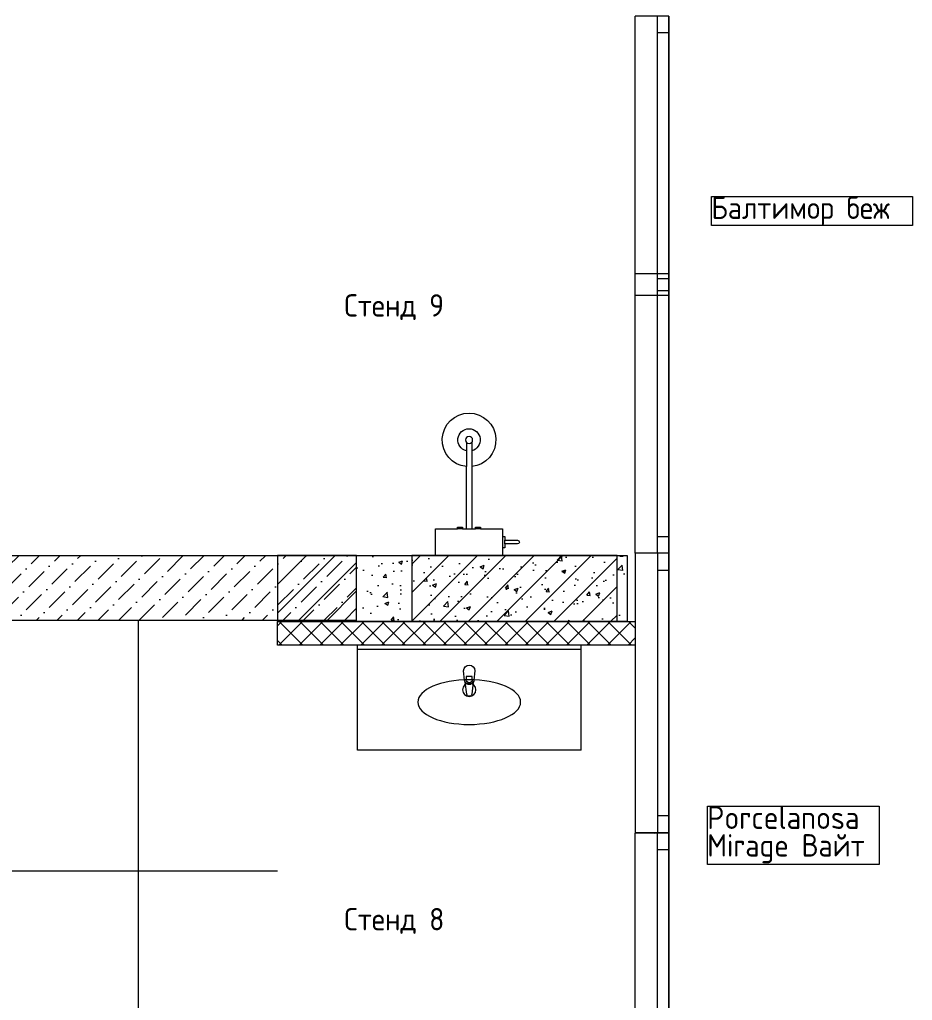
# Model space of a CAD drawing. Header units: millimetres. Extents: x 2336463 to 2579121, y 595385 to 778077.
# Drawn here: x 2530571 to 2534564, y 618458 to 622846 of the extents above; entities that cross this region are included whole.
import ezdxf

# ---------------------------------------------------------------- set-up
doc = ezdxf.new("R2010")
doc.units = ezdxf.units.MM
doc.header["$MEASUREMENT"] = 0
for name, color, linetype, lineweight in [('+ план экспозиций_Ном._пера__1', 7, 'Continuous', 13), ('+возводимые стены_Ном._пера__1', 7, 'Continuous', 13), ('+возводимые стены_Ном._пера__101', 252, 'Continuous', 5), ('1 Планировка_Ном._пера__1', 7, 'Continuous', 13), ('Интерьер - Мебель_Ном._пера__1', 7, 'Continuous', 13), ('Конструктив - Стены Несущие_Ном._пера__1', 7, 'Continuous', 13), ('Окна ARCHICAD_Ном._пера__1', 7, 'Continuous', 13), ('сит план_Ном._пера__1', 7, 'Continuous', 13)]:
    doc.layers.add(name, color=color, linetype=linetype, lineweight=lineweight)
for name, color, linetype, lineweight, true_color in [('+ план экспозиций_Ном._пера__242', 7, 'Continuous', 13, 0x1b55b5), ('+ план экспозиций_Ном._пера__58', 7, 'Continuous', 5, 0xdf0000), ('+возводимые стены_Ном._пера__169', 7, 'Continuous', 5, 0x68b353), ('+возводимые стены_Ном._пера__9', 7, 'Continuous', 15, 0x3dad99), ('Конструктив - Стены Несущие_Ном._пера__162', 7, 'Continuous', 5, 0xaaaaaa), ('сит план_Ном._пера__87', 7, 'Continuous', 20, 0x6a6a6a)]:
    doc.layers.add(name, color=color, linetype=linetype, lineweight=lineweight, true_color=true_color)
doc.layers.add('+возводимые стены', color=7, linetype='Continuous')
doc.layers.add('сит план', color=7, linetype='Continuous')
doc.styles.add('СГЕНЕРИР_СТИЛЬ_4', font='isocp.shx')
pattern_1 = [(45, (2086872.015, 585813.69), (-63.639609, 63.639609), [])]

# ---------------------------------------------------------------- blocks, each defined once
blk = doc.blocks.new('Окно 25_10')
at = {"layer": 'Окна ARCHICAD_Ном._пера__1', "color": 7, "linetype": 'Continuous', "lineweight": 13}
for p, q in [((-625, 100), (625, 100)), ((-625, 0), (-625, 100)), ((625, 0), (625, 100)), ((-625, 0), (-550, 0)), ((-625, -50), (-625, 0)), ((-625, -50), (-625, 0)), ((-550, 0), (-550, -50)), ((-550, 0), (550, 0)), ((550, -50), (550, 0)), ((550, 0), (625, 0)), ((625, -50), (625, 0)), ((625, -50), (625, 0)), ((-625, -50), (625, -50)), ((-550, -50), (-625, -50)), ((550, -50), (-550, -50)), ((625, -50), (550, -50))]:
    blk.add_line(p, q, dxfattribs=at)
blk = doc.blocks.new('Стена_628', base_point=(2533474.6, 611612.1))
at = {"layer": 'сит план_Ном._пера__87', "linetype": 'Continuous', "lineweight": 20, "true_color": 0x6a6a6a}
h = blk.add_hatch(dxfattribs=at)
h.set_pattern_fill('Блоки_Бетонные_Эффективные', color=251, style=0, pattern_type=2)
h.set_pattern_definition(pattern_1)
h.paths.add_polyline_path([(2533324.7, 619206.1), (2533474.7, 619206.1), (2533474.7, 619208.1), (2533324.7, 619208.1)])
at = {"layer": 'сит план_Ном._пера__1', "color": 7, "linetype": 'Continuous', "lineweight": 13}
for p, q in [((2533424.7, 619208.1), (2533324.7, 619208.1)), ((2533424.7, 619206.1), (2533324.7, 619206.1)), ((2533474.7, 619208.1), (2533424.7, 619208.1)), ((2533474.7, 619206.1), (2533424.7, 619206.1))]:
    blk.add_line(p, q, dxfattribs=at)
at = {"layer": 'сит план_Ном._пера__1', "color": 7, "linetype": 'Continuous', "lineweight": 13, "flags": 128}
for points in [[(2533324.7, 619208.1), (2533324.7, 619206.1)], [(2533474.7, 619206.1), (2533474.7, 619208.1)]]:
    blk.add_lwpolyline(points, dxfattribs=at)
at = {"layer": 'Окна ARCHICAD_Ном._пера__1', "color": 7, "linetype": 'Continuous', "lineweight": 13, "zscale": 1000, "rotation": 89.99891644592846}
for p in [(2533424.8, 622236.9), (2533424.8, 621083.1), (2533424.7, 618581.1)]:
    blk.add_blockref('Окно 25_10', p, dxfattribs=at)
at = {"layer": 'Окна ARCHICAD_Ном._пера__1', "color": 7, "linetype": 'Continuous', "lineweight": 13, "xscale": -1, "zscale": 1000, "rotation": 89.99891644592846}
blk.add_blockref('Окно 25_10', (2533424.7, 619833.1), dxfattribs=at)
blk = doc.blocks.new('Стена_629', base_point=(2533243.1, 620153.1))
at = {"layer": 'сит план_Ном._пера__87', "linetype": 'Continuous', "lineweight": 20, "true_color": 0x6a6a6a}
h = blk.add_hatch(dxfattribs=at)
h.set_pattern_fill('Блоки_Бетонные_Эффективные', color=251, style=0, pattern_type=2)
h.set_pattern_definition(pattern_1)
h.paths.add_polyline_path([(2533243.1, 620448.1), (2532324.9, 620448.1), (2532324.9, 620153.1), (2533243.1, 620153.1)])
at = {"layer": 'сит план_Ном._пера__1', "color": 7, "linetype": 'Continuous', "lineweight": 13, "flags": 128}
for points in [[(2533243.1, 620448.1), (2532324.9, 620448.1)], [(2532324.9, 620448.1), (2532324.9, 620153.1)], [(2533243.1, 620153.1), (2533243.1, 620448.1)], [(2532324.9, 620153.1), (2533243.1, 620153.1)]]:
    blk.add_lwpolyline(points, dxfattribs=at)
blk = doc.blocks.new('Стена_648', base_point=(2532078.1, 620448.1))
at = {"layer": '+возводимые стены_Ном._пера__169', "linetype": 'Continuous', "lineweight": 5, "true_color": 0x68b353}
h = blk.add_hatch(dxfattribs=at)
h.set_pattern_fill('Блоки_Бетонные_Эффективные', color=85, style=0, pattern_type=2)
h.set_pattern_definition(pattern_1)
h.paths.add_polyline_path([(2532078.1, 620448.1), (2531724.7, 620448.3), (2531724.5, 620153.3), (2532077.8, 620153.1)])
at = {"layer": '+возводимые стены_Ном._пера__101', "color": 252, "linetype": 'Continuous', "lineweight": 5, "flags": 128}
for points in [[(2531724.7, 620448.3), (2531724.5, 620153.3)], [(2532078.1, 620448.1), (2531724.7, 620448.3)], [(2532077.8, 620153.1), (2532078.1, 620448.1)], [(2531724.5, 620153.3), (2532077.8, 620153.1)]]:
    blk.add_lwpolyline(points, dxfattribs=at)
blk = doc.blocks.new('Панель с Несколькими Умывальниками 25_2')
at = {"layer": 'Интерьер - Мебель_Ном._пера__1', "color": 7, "linetype": 'Continuous', "lineweight": 13}
for p, q in [((-500, 0), (500, 0)), ((-500, -470), (-500, 0)), ((500, -470), (500, 0)), ((-500, -20), (500, -20)), ((-13.6, -154.8), (-13.6, -139.9)), ((-13.6, -139.9), (13.6, -139.9)), ((13.6, -139.9), (13.6, -154.8)), ((-500, -470), (500, -470))]:
    blk.add_line(p, q, dxfattribs=at)
at = {"layer": 'Интерьер - Мебель_Ном._пера__1', "color": 7, "linetype": 'Continuous', "lineweight": 13, "flags": 128}
blk.add_lwpolyline([(-25, -115), (-21, -157, 0.12102), (-17.7, -166.5), (-11.1, -219.4, 0.882566), (11.1, -219.4), (17.7, -166.5, 0.12102), (21, -157), (25, -115, 1)], format="xyb", close=True, dxfattribs=at)
at = {"layer": 'Интерьер - Мебель_Ном._пера__1', "color": 7, "linetype": 'Continuous', "lineweight": 13}
blk.add_circle((0, -199.8), 30, dxfattribs=at)
for centre, radius, start, end in [((0, -155.1), 21.1, 212.771, 327.229), ((0, -154.8), 13.6, 180, 0)]:
    blk.add_arc(centre, radius, start, end, dxfattribs=at)
blk.add_ellipse((0, -255), major_axis=(230, 0), ratio=0.434783, dxfattribs=at)
blk = doc.blocks.new('Душевой Гарнитур 25_5')
at = {"layer": '1 Планировка_Ном._пера__1', "color": 7, "linetype": 'Continuous', "lineweight": 13}
for p, q in [((150, -85), (150, -35)), ((160, -52), (160, -68)), ((-29, -120), (-51, -120)), ((-12, -120), (12, -120)), ((51, -120), (29, -120)), ((-12, -506.5), (-12, -397.6)), ((12, -506.5), (12, -397.6))]:
    blk.add_line(p, q, dxfattribs=at)
at = {"layer": '1 Планировка_Ном._пера__1', "color": 7, "linetype": 'Continuous', "lineweight": 13, "flags": 128}
blk.add_lwpolyline([(12, -120), (29, -120), (29, -127), (51, -127), (51, -120), (150, -120), (150, -85), (160, -85), (160, -68), (217.3, -68, 1), (217.3, -52), (160, -52), (160, -35), (150, -35), (150, 0), (-150, 0), (-150, -120), (-51, -120), (-51, -127), (-29, -127), (-29, -120), (-12, -120), (-12, -397.6, 19.949874), (12, -397.6)], format="xyb", close=True, dxfattribs=at)
at = {"layer": '1 Планировка_Ном._пера__1', "color": 7, "linetype": 'Continuous', "lineweight": 13}
blk.add_circle((0, -517), 16, dxfattribs=at)
blk.add_arc((0, -517), 50, 103.8865, 76.1135, dxfattribs=at)

msp = doc.modelspace()

# ---------------------------------------------------------------- hatches: boundary and pattern name
at = {"layer": '+ план экспозиций_Ном._пера__242', "linetype": 'Continuous', "lineweight": 13, "true_color": 0x1b55b5}
h = msp.add_hatch(dxfattribs=at)
h.set_pattern_fill('Сетка_1200х1200', color=152, style=0, pattern_type=2)
h.set_pattern_definition([(0, (2531101.8, 617836.2), (0, 1200), []), (90, (2531101.8, 617836.2), (-1200, 0), [])])
h.paths.add_polyline_path([(2531724.6, 612956.1), (2530479.1, 612956.1), (2530479.1, 620158.7), (2531724.6, 620158.7)])
at = {"layer": '+возводимые стены_Ном._пера__9', "linetype": 'Continuous', "lineweight": 15, "true_color": 0x3dad99}
h = msp.add_hatch(dxfattribs=at)
h.set_pattern_fill('Блоки_Бетонные', color=135, style=0, pattern_type=2)
h.set_pattern_definition([(45, (2086872.015, 585813.686), (-45.961939, 45.961939), []), (135, (2086872.015, 585813.686), (45.961939, 45.961939), [])])
h.paths.add_polyline_path([(2531724.5, 620153.3), (2533324.5, 620153.3), (2533324.5, 620047.3), (2531724.5, 620047.3)])
at = {"layer": 'Конструктив - Стены Несущие_Ном._пера__162', "linetype": 'Continuous', "lineweight": 5, "true_color": 0xaaaaaa}
h = msp.add_hatch(dxfattribs=at)
h.set_pattern_fill('Бетон_01', color=253, style=0, pattern_type=2)
h.set_pattern_definition([(45, (2086872.01, 585813.69), (-91.92388, 91.92388), [97.499996, -32.499999, 0, -32.499999]), (45, (2086883.5, 585917.1), (-91.92388, 91.92388), [97.499996, -32.499999, 0, -32.499999])])
h.paths.add_polyline_path([(2532078.1, 620447.4), (2529624.3, 620447.4), (2529624.3, 620159), (2532078.1, 620159)])
at = {"layer": 'сит план_Ном._пера__1', "linetype": 'Continuous', "lineweight": 13}
h = msp.add_hatch(dxfattribs=at)
h.set_pattern_fill('AR_CONC', style=0, pattern_type=2)
h.set_pattern_definition([(50, (2086872.01, 585813.69), (-182.18467, 15.939086), [19.05, -209.55]), (355, (2086872.01, 585813.69), (-35.24342, 191.056845), [15.24, -167.640584]), (100.451445, (2086887.2, 585812.36), (146.94125, 175.11775), [16.19001, -178.090245]), (46.1842, (2086872.01, 585864.49), (-271.07904, 42.04233), [28.575, -314.325]), (96.63556, (2086894.6, 585860.98), (237.40413, 247.42612), [24.28502, -267.1356]), (351.18415, (2086872.01, 585864.49), (237.40413, 247.42612), [22.85997, -251.45973]), (21, (2086897.41, 585851.79), (-151.61439, 102.2652), [19.05, -209.55]), (326, (2086897.41, 585851.79), (61.80203, 184.18797), [15.24, -167.64]), (71.451445, (2086910.05, 585843.26), (213.41642, 81.92277), [16.19001, -178.08994]), (37.5, (2086872.015, 585813.686), (3.088603, 84.555039), [0, -165.608, 0, -170.18, 0, -168.275]), (7.5, (2086872.015, 585813.69), (66.819663, 100.180575), [0, -97.028, 0, -161.798, 0, -64.135]), (327.5, (2086815.37, 585813.686), (-135.590595, 5.728744), [0, -63.5, 0, -198.12, 0, -262.89]), (317.5, (2086789.97, 585813.69), (148.12918, 25.42649), [0, -82.55, 0, -131.572, 0, -186.69])])
h.paths.add_polyline_path([(2533288, 620153.1), (2532078.1, 620153.1), (2532078.1, 620448.1), (2533288, 620448.1)])

# ---------------------------------------------------------------- linework, layer by layer
at = {"layer": '+ план экспозиций_Ном._пера__1', "color": 7, "linetype": 'Continuous', "lineweight": 13, "flags": 128}
for points in [[(2533665.2, 622054.1), (2534564.3, 622054.1), (2534564.3, 621925), (2533665.2, 621925)], [(2533647.1, 619327), (2534416.1, 619327), (2534416.1, 619065.8), (2533647.1, 619065.8)]]:
    msp.add_lwpolyline(points, close=True, dxfattribs=at)
at = {"layer": '+возводимые стены_Ном._пера__1', "color": 7, "linetype": 'Continuous', "lineweight": 13, "flags": 128}
msp.add_lwpolyline([(2531724.5, 620153.3), (2533324.5, 620153.3), (2533324.5, 620047.3), (2531724.5, 620047.3)], close=True, dxfattribs=at)
at = {"layer": 'Конструктив - Стены Несущие_Ном._пера__1', "color": 7, "linetype": 'Continuous', "lineweight": 13, "flags": 128}
msp.add_lwpolyline([(2532078.1, 620447.4), (2529624.3, 620447.4), (2529624.3, 620159), (2532078.1, 620159)], close=True, dxfattribs=at)
at = {"layer": 'сит план_Ном._пера__1', "color": 7, "linetype": 'Continuous', "lineweight": 13, "flags": 128}
msp.add_lwpolyline([(2533288, 620153.1), (2532078.1, 620153.1), (2532078.1, 620448.1), (2533288, 620448.1)], close=True, dxfattribs=at)

# ---------------------------------------------------------------- block references
at = {"layer": '+возводимые стены', "color": 252, "lineweight": 5}
msp.add_blockref('Стена_648', (2532078.1, 620448.1), dxfattribs=at)
at = {"layer": '1 Планировка_Ном._пера__1', "color": 7, "linetype": 'Continuous', "lineweight": 13, "xscale": -1, "zscale": 1000, "rotation": 180}
msp.add_blockref('Душевой Гарнитур 25_5', (2532581.2, 620448.1), dxfattribs=at)
at = {"layer": 'Интерьер - Мебель_Ном._пера__1', "color": 7, "linetype": 'Continuous', "lineweight": 13, "xscale": -1, "zscale": 1000}
msp.add_blockref('Панель с Несколькими Умывальниками 25_2', (2532582, 620047.3), dxfattribs=at)
at = {"layer": 'сит план', "color": 7, "lineweight": 13}
for name, p in [('Стена_628', (2533474.6, 611612.1)), ('Стена_629', (2533243.1, 620153.1))]:
    msp.add_blockref(name, p, dxfattribs=at)

# ---------------------------------------------------------------- texts
at = {"layer": '+ план экспозиций_Ном._пера__1', "color": 7, "linetype": 'Continuous', "lineweight": 13, "insert": (2533665.2, 622054.1), "char_height": 100, "attachment_point": 1, "style": 'СГЕНЕРИР_СТИЛЬ_4'}
msp.add_mtext('\\A1;{\\pql;\\Fisocp.shx;Балтимор беж}', dxfattribs=at)
at = {"layer": '+ план экспозиций_Ном._пера__1', "color": 7, "linetype": 'Continuous', "lineweight": 13, "insert": (2533647.1, 619327), "char_height": 102.49, "attachment_point": 1, "line_spacing_factor": 0.735321, "style": 'СГЕНЕРИР_СТИЛЬ_4'}
msp.add_mtext('\\A1;{\\pql;\\Fisocp.shx;Porcelanosa\\P\\pql;\\Fisocp.shx;\\H0.975709x;Mirage \\Fisocp.shx;Вайт}', dxfattribs=at)
at = {"layer": '+ план экспозиций_Ном._пера__58', "color": 12, "linetype": 'Continuous', "lineweight": 5, "true_color": 0xdf0000, "char_height": 100, "attachment_point": 1, "style": 'СГЕНЕРИР_СТИЛЬ_4'}
for s, insert in [('\\A1;{\\pql;\\Fisocp.shx;Стенд \\Fisocp.shx;9}', (2532023.2, 621617.2)), ('\\A1;{\\pql;\\Fisocp.shx;Стенд \\Fisocp.shx;8}', (2532023.2, 618871.1))]:
    msp.add_mtext(s, dxfattribs=dict(at, insert=insert))

doc.saveas('drawing.dxf')
